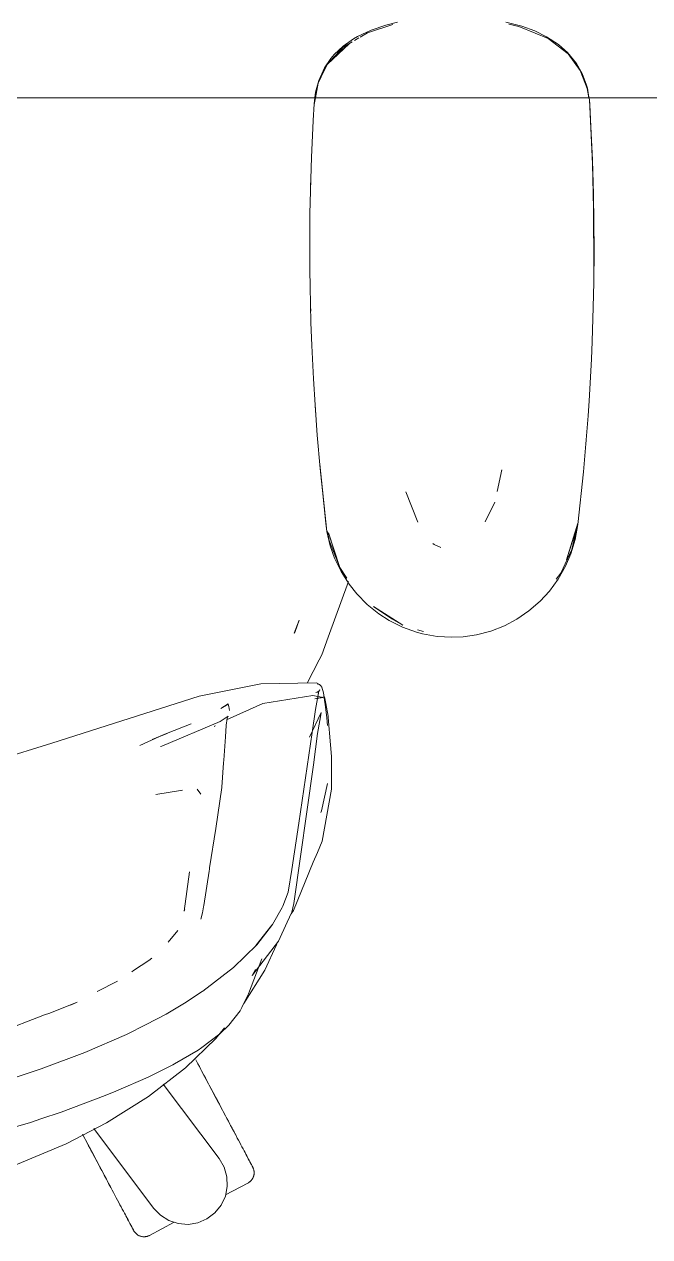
# Model space of a CAD drawing. Header units: millimetres. Extents: x 90978 to 295199, y -4084 to 97293.
# Drawn here: x 167328.9 to 167542.3, y 17649.2 to 18062.3 of the extents above; entities that cross this region are included whole.
import ezdxf

# ---------------------------------------------------------------- set-up
doc = ezdxf.new("R2010")
doc.units = ezdxf.units.MM
doc.header["$MEASUREMENT"] = 0
doc.layers.add('G-IMPT', color=8, linetype='CONTINUOUS', lineweight=9)
doc.layers.add('I-FURN', color=8, linetype='CONTINUOUS', lineweight=9)

msp = doc.modelspace()

# ---------------------------------------------------------------- linework, layer by layer
at = {"layer": 'G-IMPT'}
for p, q in [((167454.63, 18062.24), (167445.98, 18059.45)), ((167452.28, 18062.05), (167456.21, 18063.03)), ((167498.69, 18061.63), (167493.21, 18063.06)), ((167497.58, 18061.61), (167494.22, 18062.3)), ((167442.56, 18058.1), (167441.19, 18057.3)), ((167447.2, 18060.31), (167442.56, 18058.1)), ((167445.98, 18059.45), (167443.52, 18057.98)), ((167452.28, 18062.05), (167447.2, 18060.31)), ((167497.58, 18061.61), (167503.2, 18059.28)), ((167498.69, 18061.63), (167503.03, 18060.05)), ((167507.1, 18058.06), (167503.03, 18060.05)), ((167507.6, 18057.44), (167503.2, 18059.28)), ((167507.1, 18058.06), (167511.15, 18055.41)), ((167439.76, 18055.68), (167432.37, 18048.77)), ((167437.67, 18054.48), (167432.37, 18048.77)), ((167438.14, 18054.26), (167434.6, 18051.19)), ((167434.68, 18051.99), (167437.73, 18054.85)), ((167440.83, 18056.37), (167437.67, 18054.48)), ((167437.73, 18054.85), (167441.19, 18057.3)), ((167439.76, 18055.68), (167438.29, 18054.4)), ((167443.06, 18057.7), (167441.62, 18056.84)), ((167514.39, 18052.22), (167507.6, 18057.44)), ((167511.15, 18055.41), (167514.19, 18052.74)), ((167431.35, 18047.44), (167433.55, 18050.66)), ((167432.37, 18048.77), (167434.6, 18051.19)), ((167434.68, 18051.99), (167433.55, 18050.66)), ((167517.27, 18049), (167514.19, 18052.74)), ((167518.55, 18046.6), (167514.39, 18052.22)), ((167431.27, 18046.54), (167429.16, 18042.28)), ((167431.35, 18047.44), (167429.36, 18043.12)), ((167431.27, 18046.54), (167432.37, 18048.77)), ((167519.22, 18045.57), (167517.27, 18049)), ((167520.97, 18040.4), (167518.55, 18046.6)), ((167519.22, 18045.57), (167520.62, 18041.93)), ((167429.16, 18042.28), (167428.22, 18037.23)), ((167428.29, 18039.17), (167429.36, 18043.12)), ((167520.98, 18040.58), (167520.62, 18041.93)), ((167428.05, 18037.23), (167428.29, 18039.17)), ((167520.97, 18040.4), (167521.45, 18037.23)), ((167520.98, 18040.58), (167521.43, 18038.19)), ((167521.68, 18036.54), (167521.43, 18038.19)), ((167427.51, 18029.49), (167427.79, 18035.16)), ((167428.22, 18037.23), (167427.79, 18034.93)), ((167427.79, 18035.16), (167428.05, 18037.23)), ((167522.73, 18015.96), (167521.68, 18036.54)), ((167522.77, 18014.75), (167521.68, 18036.54)), ((167521.68, 18036.54), (167521.79, 18034.93)), ((167522.77, 18014.75), (167521.79, 18034.93)), ((167427.51, 18029.49), (167426.89, 18016.93)), ((167426.77, 18013.39), (167426.89, 18016.93)), ((167426.39, 17997.72), (167426.77, 18013.39)), ((167523.23, 17994.57), (167522.73, 18015.96)), ((167523.07, 18004.4), (167522.73, 18015.96)), ((167522.73, 18015.96), (167522.77, 18014.75)), ((167523.23, 17994.57), (167522.77, 18014.75)), ((167426.71, 18009.99), (167426.57, 18006.66)), ((167426.57, 18004.44), (167426.57, 18006.66)), ((167523.19, 17974.38), (167523.07, 18004.4)), ((167523.23, 17994.57), (167523.07, 18004.4)), ((167523.07, 18004.4), (167523.28, 17985.18)), ((167426.39, 17997.72), (167426.34, 17993.21)), ((167523.21, 17996.6), (167523.14, 17998.51)), ((167523.19, 17994.57), (167523.21, 17996.6)), ((167426.34, 17993.21), (167426.35, 17978.49)), ((167523.19, 17974.38), (167523.23, 17994.57)), ((167523.19, 17974.38), (167523.28, 17985.18)), ((167426.42, 17973.02), (167426.35, 17978.49)), ((167426.42, 17973.02), (167426.71, 17960.72)), ((167523.19, 17974.38), (167523.02, 17965.96)), ((167426.56, 17966.24), (167426.56, 17968.37)), ((167426.63, 17964.59), (167426.56, 17966.24)), ((167522.63, 17954.21), (167523.02, 17965.96)), ((167427.01, 17952.84), (167426.71, 17960.72)), ((167522.77, 17959.09), (167522.88, 17961.03)), ((167522.88, 17961.03), (167522.9, 17962.52)), ((167427.01, 17952.84), (167427.55, 17941.53)), ((167522.63, 17954.21), (167522.38, 17948.18)), ((167521.57, 17934.04), (167522.38, 17948.18)), ((167428.11, 17932.66), (167427.55, 17941.53)), ((167521.24, 17928.95), (167521.57, 17934.04)), ((167428.11, 17932.66), (167428.84, 17922.37)), ((167428.25, 17930.62), (167428.16, 17932.52)), ((167428.25, 17930.62), (167428.38, 17929.2)), ((167521.24, 17928.95), (167520, 17913.9)), ((167429.82, 17910.97), (167428.84, 17922.37)), ((167520.59, 17920.77), (167520.42, 17919.09)), ((167520, 17913.9), (167519.65, 17909.77)), ((167432.18, 17889.54), (167429.72, 17912.49)), ((167429.72, 17912.49), (167431.84, 17892.36)), ((167432.18, 17889.54), (167429.82, 17910.97)), ((167491.78, 17910.56), (167490.2, 17903.12)), ((167491.7, 17910.15), (167491.78, 17910.56)), ((167519.65, 17909.77), (167517.74, 17891.84)), ((167459.07, 17903.06), (167463.22, 17892.63)), ((167486.17, 17892.73), (167489.44, 17899.51)), ((167432.18, 17889.54), (167431.84, 17892.36)), ((167432.18, 17889.54), (167433.33, 17884.58)), ((167432.39, 17889.46), (167432.97, 17886.41)), ((167436.58, 17877.19), (167432.76, 17889.04)), ((167435.67, 17879.89), (167432.76, 17889.04)), ((167517.74, 17892.36), (167513.91, 17879.89)), ((167513.91, 17879.89), (167516.83, 17889.04)), ((167515.7, 17883.39), (167517.62, 17891.79)), ((167517.74, 17892.36), (167516.83, 17889.04)), ((167517.74, 17891.84), (167516.85, 17886.8)), ((167432.97, 17886.41), (167436.58, 17877.19)), ((167434.78, 17880.44), (167433.33, 17884.58)), ((167468.74, 17885.11), (167468.29, 17885.4)), ((167470.97, 17884.09), (167468.74, 17885.11)), ((167515.38, 17881.93), (167516.85, 17886.8)), ((167436.97, 17875.86), (167434.78, 17880.44)), ((167515.7, 17883.39), (167511.96, 17875.32)), ((167513.57, 17877.7), (167515.38, 17881.93)), ((167436.58, 17877.19), (167435.67, 17879.89)), ((167436.58, 17877.19), (167439, 17873.61)), ((167513.57, 17877.7), (167511.06, 17873.26)), ((167439.58, 17872.43), (167432.64, 17853.49)), ((167436.97, 17875.86), (167439.7, 17871.54)), ((167508.07, 17869.17), (167511.06, 17873.26)), ((167510.37, 17873.21), (167511.96, 17875.32)), ((167442.32, 17868.23), (167439.7, 17871.54)), ((167445.87, 17864.62), (167442.32, 17868.23)), ((167508.07, 17869.17), (167504.9, 17865.73)), ((167445.87, 17864.62), (167449.85, 17861.44)), ((167458, 17857.58), (167448.05, 17863.9)), ((167454.32, 17859.74), (167448.05, 17863.9)), ((167501.06, 17862.41), (167504.9, 17865.73)), ((167453.39, 17859.17), (167449.85, 17861.44)), ((167458, 17857.58), (167454.32, 17859.74)), ((167496.9, 17859.58), (167501.06, 17862.41)), ((167421.04, 17854.8), (167422.68, 17859.26)), ((167422.68, 17859.26), (167421.3, 17855.38)), ((167457.9, 17856.93), (167453.39, 17859.17)), ((167457.9, 17856.93), (167462.68, 17855.22)), ((167463.11, 17856.02), (167465.14, 17855.4)), ((167483.15, 17854.3), (167488.02, 17855.56)), ((167492.73, 17857.39), (167488.02, 17855.56)), ((167496.9, 17859.58), (167492.73, 17857.39)), ((167421.04, 17854.8), (167421.3, 17855.38)), ((167432.64, 17853.49), (167430.45, 17847.52)), ((167464.8, 17854.65), (167462.68, 17855.22)), ((167469.75, 17853.77), (167464.8, 17854.65)), ((167474.79, 17853.48), (167469.75, 17853.77)), ((167474.79, 17853.48), (167478.64, 17853.65)), ((167483.15, 17854.3), (167478.64, 17853.65)), ((167429.52, 17845.76), (167430.45, 17847.52)), ((167425.38, 17837.86), (167429.52, 17845.76)), ((167409.58, 17837.54), (167388.63, 17833.34)), ((167409.58, 17837.54), (167428.57, 17837.92)), ((167429.38, 17835.08), (167428.27, 17828.81)), ((167428.57, 17837.92), (167429.61, 17837.32)), ((167429.38, 17835.05), (167428.84, 17834.73)), ((167428.98, 17837.45), (167429.61, 17837.32)), ((167428.98, 17837.45), (167429.53, 17837.34)), ((167429.21, 17834.46), (167429.77, 17835.55)), ((167429.21, 17834.46), (167429.38, 17835.08)), ((167429.38, 17835.05), (167429.77, 17835.55)), ((167429.61, 17837.32), (167429.53, 17837.34)), ((167430.1, 17836.94), (167429.61, 17837.32)), ((167430.42, 17836.41), (167430.1, 17836.94)), ((167430.42, 17836.41), (167430.97, 17834.54)), ((167338.39, 17817.35), (167388.63, 17833.34)), ((167398.46, 17830.77), (167395.99, 17829.18)), ((167410.28, 17830.91), (167397.93, 17825.3)), ((167398.46, 17830.77), (167398.48, 17830.71)), ((167410.28, 17830.91), (167427.33, 17833.62)), ((167430.91, 17832.94), (167427.33, 17833.62)), ((167428.04, 17832.45), (167431.32, 17833.17)), ((167428.04, 17832.45), (167430.91, 17832.94)), ((167428.34, 17834.65), (167428.84, 17834.73)), ((167431.51, 17831.26), (167430.97, 17834.54)), ((167431.76, 17830.85), (167431.32, 17833.17)), ((167431.51, 17831.26), (167431.58, 17830.65)), ((167432.58, 17826.6), (167431.76, 17830.85)), ((167395.99, 17829.18), (167398.48, 17830.71)), ((167398.48, 17830.71), (167396.01, 17829.22)), ((167398.75, 17829.83), (167398.48, 17830.71)), ((167398.92, 17828.48), (167398.75, 17829.83)), ((167430.18, 17827.84), (167426.19, 17819.44)), ((167428.27, 17828.81), (167427.16, 17820.96)), ((167429.21, 17821.95), (167430.04, 17826.97)), ((167430.18, 17827.84), (167430.04, 17826.97)), ((167431.58, 17830.65), (167432.1, 17825.96)), ((167432.62, 17826.13), (167432.58, 17826.6)), ((167395.78, 17824.8), (167375.81, 17816.37)), ((167377.44, 17820.66), (167385.91, 17823.92)), ((167394.06, 17823.35), (167393.79, 17822.91)), ((167398.45, 17826.56), (167395.78, 17824.8)), ((167397.56, 17819.49), (167397.86, 17823.37)), ((167397.86, 17823.45), (167398.16, 17825.83)), ((167397.86, 17823.45), (167397.86, 17823.37)), ((167398.16, 17825.84), (167398.45, 17826.56)), ((167398.16, 17825.84), (167398.16, 17825.83)), ((167432.1, 17825.96), (167432.31, 17823.37)), ((167432.62, 17826.13), (167433.42, 17816.81)), ((167375.06, 17819.64), (167368.35, 17816.6)), ((167377.65, 17820.67), (167372.53, 17818.64)), ((167372.54, 17818.65), (167377.65, 17820.67)), ((167377.44, 17820.66), (167372.54, 17818.65)), ((167397, 17811.63), (167397.56, 17819.49)), ((167427.16, 17820.96), (167422.61, 17790.08)), ((167427.55, 17809.99), (167428.99, 17820.66)), ((167429.21, 17821.95), (167428.99, 17820.66)), ((167308.41, 17808.17), (167338.39, 17817.35)), ((167375.81, 17816.37), (167375.44, 17816.23)), ((167433.42, 17816.81), (167433.76, 17812.85)), ((167396.31, 17802.4), (167396.93, 17810.65)), ((167396.93, 17810.65), (167397, 17811.63)), ((167433.76, 17808.68), (167433.76, 17812.85)), ((167427.55, 17809.99), (167420.88, 17762.78)), ((167433.74, 17801.71), (167433.76, 17808.68)), ((167394.27, 17788.25), (167396.3, 17802.32)), ((167396.31, 17802.4), (167396.3, 17802.32)), ((167432.33, 17803.58), (167430.28, 17794.27)), ((167382.97, 17801.31), (167373.81, 17799.91)), ((167382.97, 17801.31), (167382.62, 17801.27)), ((167387.92, 17801.67), (167389.2, 17800.03)), ((167433.74, 17801.71), (167430.5, 17784.02)), ((167430.28, 17794.27), (167430.13, 17793.7)), ((167422.61, 17790.08), (167420.21, 17774.32)), ((167394.27, 17788.25), (167392.15, 17774.9)), ((167430.5, 17784.02), (167428.9, 17780.16)), ((167427.51, 17776.79), (167428.9, 17780.16)), ((167385.3, 17773.48), (167383.52, 17760.12)), ((167391.98, 17773.78), (167390.18, 17762.05)), ((167391.98, 17773.78), (167392.07, 17774.39)), ((167392.15, 17774.9), (167392.07, 17774.39)), ((167418.91, 17766.64), (167420.21, 17774.32)), ((167420.72, 17760.34), (167427.51, 17776.79)), ((167418.91, 17766.64), (167417.16, 17761.85)), ((167383.52, 17760.12), (167383.66, 17760.59)), ((167389.68, 17759.6), (167390.1, 17761.59)), ((167390.18, 17762.05), (167390.1, 17761.59)), ((167413.66, 17755.6), (167416.95, 17761.43)), ((167416.95, 17761.43), (167417.16, 17761.85)), ((167420.88, 17762.78), (167420.23, 17759.78)), ((167389.22, 17757.44), (167389.68, 17759.6)), ((167418.66, 17756.42), (167415.62, 17749.9)), ((167418.66, 17756.42), (167420.23, 17759.78)), ((167419.95, 17759.17), (167420.72, 17760.34)), ((167378.02, 17749.62), (167381.36, 17753.53)), ((167407.94, 17748.42), (167413.33, 17755.37)), ((167413.66, 17755.6), (167408.24, 17748.63)), ((167413.33, 17755.37), (167410.74, 17752)), ((167400.34, 17740.9), (167408.24, 17748.63)), ((167406.68, 17738.19), (167415.62, 17749.9)), ((167407.94, 17748.42), (167410.74, 17752)), ((167414.95, 17748.71), (167410.97, 17740.08)), ((167414.95, 17748.71), (167415.04, 17748.89)), ((167371.39, 17743.35), (167372.49, 17744.1)), ((167366.25, 17739.86), (167365.68, 17739.46)), ((167371.39, 17743.35), (167366.25, 17739.86)), ((167400.34, 17740.9), (167389.9, 17732.88)), ((167410.97, 17740.08), (167403.85, 17728.63)), ((167409.92, 17743.85), (167405.41, 17731.94)), ((167406.68, 17738.19), (167407.84, 17740.23)), ((167360.78, 17736.33), (167353.81, 17732.78)), ((167383.55, 17728.82), (167389.65, 17732.71)), ((167389.65, 17732.71), (167389.9, 17732.88)), ((167404.33, 17729.71), (167405.41, 17731.94)), ((167337.62, 17725.43), (167346.94, 17729.15)), ((167346.94, 17729.15), (167344.7, 17728.15)), ((167383.55, 17728.82), (167377.32, 17725.06)), ((167403.16, 17727.28), (167404.33, 17729.71)), ((167318.44, 17718.05), (167335.89, 17724.76)), ((167335.89, 17724.76), (167337.62, 17725.43)), ((167370.53, 17721.49), (167377.32, 17725.06)), ((167402.54, 17726.14), (167398.68, 17721.28)), ((167402.54, 17726.14), (167403.16, 17727.28)), ((167370.53, 17721.49), (167363.8, 17718.1)), ((167394.24, 17716.71), (167397.24, 17720.39)), ((167398.68, 17721.28), (167395.66, 17718.38)), ((167349.58, 17711.92), (167363.8, 17718.1)), ((167394.24, 17716.71), (167383.94, 17706.75)), ((167395.66, 17718.38), (167389.53, 17713.67)), ((167334.7, 17706.46), (167349.58, 17711.92)), ((167380.24, 17708.07), (167388.24, 17712.8)), ((167389.53, 17713.67), (167388.24, 17712.8)), ((167379.64, 17707.77), (167371.63, 17703.76)), ((167379.64, 17707.77), (167380.24, 17708.07)), ((167334.7, 17706.46), (167319.78, 17701.46)), ((167371.19, 17703.54), (167360.23, 17698.77)), ((167371.19, 17703.54), (167371.63, 17703.76)), ((167371.34, 17696.95), (167383.94, 17706.75)), ((167360.23, 17698.77), (167356.55, 17697.29)), ((167341.48, 17691.69), (167356.55, 17697.29)), ((167357.05, 17687.97), (167371.34, 17696.95)), ((167341.48, 17691.69), (167334.65, 17689.35)), ((167331.05, 17688.16), (167300.22, 17679.21)), ((167331.05, 17688.16), (167334.65, 17689.35)), ((167343.27, 17680.88), (167357.05, 17687.97)), ((167325.3, 17673.37), (167343.27, 17680.88))]:
    msp.add_line(p, q, dxfattribs=at)
at = {"layer": 'I-FURN'}
for p, q in [((166639.25, 18037.23), (168239.25, 18037.23)), ((168239.25, 18037.23), (166639.25, 18037.23)), ((167387.94, 17708.53), (167387.46, 17709.43)), ((167387.68, 17709.02), (167388.17, 17708.1)), ((167388.43, 17707.6), (167387.94, 17708.53)), ((167388.17, 17708.1), (167388.66, 17707.17)), ((167388.93, 17706.67), (167388.43, 17707.6)), ((167388.66, 17707.17), (167389.16, 17706.23)), ((167389.44, 17705.71), (167388.93, 17706.67)), ((167389.16, 17706.23), (167389.67, 17705.27)), ((167389.95, 17704.75), (167389.44, 17705.71)), ((167389.67, 17705.27), (167390.19, 17704.3)), ((167390.47, 17703.78), (167389.95, 17704.75)), ((167390.19, 17704.3), (167390.71, 17703.33)), ((167390.99, 17702.79), (167390.47, 17703.78)), ((167390.71, 17703.33), (167391.23, 17702.34)), ((167391.52, 17701.8), (167390.99, 17702.79)), ((167376.35, 17701.14), (167395.43, 17675.82)), ((167391.23, 17702.34), (167391.76, 17701.34)), ((167392.05, 17700.81), (167391.52, 17701.8)), ((167391.76, 17701.34), (167392.29, 17700.34)), ((167392.58, 17699.8), (167392.05, 17700.81)), ((167392.29, 17700.34), (167392.83, 17699.34)), ((167393.12, 17698.8), (167392.58, 17699.8)), ((167392.83, 17699.34), (167393.36, 17698.34)), ((167393.65, 17697.79), (167393.12, 17698.8)), ((167393.36, 17698.34), (167393.9, 17697.33)), ((167394.18, 17696.79), (167393.65, 17697.79)), ((167393.9, 17697.33), (167394.43, 17696.33)), ((167394.72, 17695.79), (167394.18, 17696.79)), ((167394.43, 17696.33), (167394.96, 17695.33)), ((167395.25, 17694.79), (167394.72, 17695.79)), ((167394.96, 17695.33), (167395.49, 17694.33)), ((167395.78, 17693.79), (167395.25, 17694.79)), ((167395.49, 17694.33), (167396.02, 17693.34)), ((167396.3, 17692.81), (167395.78, 17693.79)), ((167396.02, 17693.34), (167396.54, 17692.35)), ((167396.82, 17691.83), (167396.3, 17692.81)), ((167396.54, 17692.35), (167397.06, 17691.38)), ((167397.34, 17690.86), (167396.82, 17691.83)), ((167397.06, 17691.38), (167397.57, 17690.42)), ((167397.85, 17689.9), (167397.34, 17690.86)), ((167397.57, 17690.42), (167398.08, 17689.47)), ((167398.35, 17688.96), (167397.85, 17689.9)), ((167398.08, 17689.47), (167398.58, 17688.53)), ((167398.84, 17688.03), (167398.35, 17688.96)), ((167398.58, 17688.53), (167399.07, 17687.6)), ((167399.33, 17687.11), (167398.84, 17688.03)), ((167399.07, 17687.6), (167399.55, 17686.7)), ((167399.81, 17686.22), (167399.33, 17687.11)), ((167399.55, 17686.7), (167400.02, 17685.81)), ((167400.27, 17685.34), (167399.81, 17686.22)), ((167349.34, 17683.16), (167348.82, 17684.12)), ((167349.06, 17683.68), (167349.57, 17682.71)), ((167349.85, 17682.18), (167349.34, 17683.16)), ((167349.57, 17682.71), (167350.09, 17681.73)), ((167350.38, 17681.2), (167349.85, 17682.18)), ((167373.08, 17658.98), (167352.68, 17686.05)), ((167400.02, 17685.81), (167400.48, 17684.94)), ((167400.73, 17684.48), (167400.27, 17685.34)), ((167400.48, 17684.94), (167400.93, 17684.1)), ((167401.17, 17683.65), (167400.73, 17684.48)), ((167401.6, 17682.84), (167401.17, 17683.65)), ((167402.02, 17682.05), (167401.6, 17682.84)), ((167402.43, 17681.29), (167402.02, 17682.05)), ((167350.09, 17681.73), (167350.62, 17680.74)), ((167350.9, 17680.21), (167350.38, 17681.2)), ((167350.62, 17680.74), (167351.15, 17679.75)), ((167351.43, 17679.21), (167350.9, 17680.21)), ((167351.15, 17679.75), (167351.68, 17678.75)), ((167351.97, 17678.21), (167351.43, 17679.21)), ((167351.68, 17678.75), (167352.21, 17677.75)), ((167352.5, 17677.2), (167351.97, 17678.21)), ((167402.82, 17680.55), (167402.43, 17681.29)), ((167403.19, 17679.85), (167402.82, 17680.55)), ((167403.55, 17679.17), (167403.19, 17679.85)), ((167403.9, 17678.52), (167403.55, 17679.17)), ((167404.23, 17677.9), (167403.9, 17678.52)), ((167404.54, 17677.32), (167404.23, 17677.9)), ((167352.21, 17677.75), (167352.75, 17676.74)), ((167353.03, 17676.2), (167352.5, 17677.2)), ((167352.75, 17676.74), (167353.28, 17675.74)), ((167353.57, 17675.19), (167353.03, 17676.2)), ((167353.28, 17675.74), (167353.81, 17674.73)), ((167354.1, 17674.19), (167353.57, 17675.19)), ((167353.81, 17674.73), (167354.35, 17673.73)), ((167354.63, 17673.19), (167354.1, 17674.19)), ((167395.43, 17675.82), (167397.12, 17672.9)), ((167404.37, 17677.63), (167404.67, 17677.06)), ((167404.83, 17676.77), (167404.54, 17677.32)), ((167404.67, 17677.06), (167404.96, 17676.53)), ((167405.1, 17676.25), (167404.83, 17676.77)), ((167404.96, 17676.53), (167405.23, 17676.02)), ((167405.36, 17675.77), (167405.1, 17676.25)), ((167405.23, 17676.02), (167405.47, 17675.56)), ((167405.6, 17675.32), (167405.36, 17675.77)), ((167405.47, 17675.56), (167405.7, 17675.13)), ((167405.82, 17674.91), (167405.6, 17675.32)), ((167405.7, 17675.13), (167405.91, 17674.74)), ((167406.01, 17674.54), (167405.82, 17674.91)), ((167405.91, 17674.74), (167406.1, 17674.38)), ((167406.19, 17674.2), (167406.01, 17674.54)), ((167406.1, 17674.38), (167406.27, 17674.06)), ((167406.35, 17673.91), (167406.19, 17674.2)), ((167406.27, 17674.06), (167406.42, 17673.78)), ((167406.49, 17673.65), (167406.35, 17673.91)), ((167406.42, 17673.78), (167406.54, 17673.54)), ((167354.35, 17673.73), (167354.88, 17672.73)), ((167355.16, 17672.2), (167354.63, 17673.19)), ((167354.88, 17672.73), (167355.4, 17671.74)), ((167355.69, 17671.21), (167355.16, 17672.2)), ((167355.4, 17671.74), (167355.93, 17670.76)), ((167356.21, 17670.23), (167355.69, 17671.21)), ((167355.93, 17670.76), (167356.45, 17669.78)), ((167356.72, 17669.26), (167356.21, 17670.23)), ((167356.45, 17669.78), (167356.96, 17668.82)), ((167397.12, 17672.9), (167398.06, 17669.66)), ((167398.06, 17669.66), (167398.2, 17666.29)), ((167406.61, 17673.43), (167406.49, 17673.65)), ((167406.54, 17673.54), (167406.65, 17673.34)), ((167406.7, 17673.25), (167406.61, 17673.43)), ((167406.65, 17673.34), (167406.74, 17673.18)), ((167406.78, 17673.11), (167406.7, 17673.25)), ((167406.74, 17673.18), (167406.8, 17673.06)), ((167406.83, 17673.01), (167406.78, 17673.11)), ((167406.8, 17673.06), (167406.85, 17672.98)), ((167406.86, 17672.95), (167406.83, 17673.01)), ((167406.85, 17672.98), (167406.87, 17672.93)), ((167406.87, 17672.93), (167406.86, 17672.95)), ((167406.87, 17672.93), (167406.94, 17672.78)), ((167406.87, 17672.93), (167406.87, 17672.93)), ((167406.94, 17672.78), (167407.01, 17672.64)), ((167407.01, 17672.64), (167407.07, 17672.49)), ((167407.1, 17669.65), (167407.04, 17669.5)), ((167407.07, 17672.49), (167407.13, 17672.34)), ((167407.15, 17669.8), (167407.1, 17669.65)), ((167407.13, 17672.34), (167407.18, 17672.18)), ((167407.2, 17669.96), (167407.15, 17669.8)), ((167407.18, 17672.18), (167407.22, 17672.03)), ((167407.24, 17670.11), (167407.2, 17669.96)), ((167407.22, 17672.03), (167407.26, 17671.87)), ((167407.27, 17670.27), (167407.24, 17670.11)), ((167407.26, 17671.87), (167407.29, 17671.71)), ((167407.3, 17670.43), (167407.27, 17670.27)), ((167407.29, 17671.71), (167407.31, 17671.55)), ((167407.32, 17670.59), (167407.3, 17670.43)), ((167407.31, 17671.55), (167407.33, 17671.39)), ((167407.33, 17670.75), (167407.32, 17670.59)), ((167407.33, 17671.39), (167407.34, 17671.23)), ((167407.34, 17670.91), (167407.33, 17670.75)), ((167407.34, 17671.23), (167407.34, 17671.07)), ((167407.34, 17671.07), (167407.34, 17670.91)), ((167357.23, 17668.31), (167356.72, 17669.26)), ((167356.96, 17668.82), (167357.46, 17667.87)), ((167357.73, 17667.36), (167357.23, 17668.31)), ((167357.46, 17667.87), (167357.96, 17666.93)), ((167358.23, 17666.43), (167357.73, 17667.36)), ((167357.96, 17666.93), (167358.45, 17666.01)), ((167358.71, 17665.52), (167358.23, 17666.43)), ((167358.45, 17666.01), (167358.93, 17665.1)), ((167398.2, 17666.29), (167397.53, 17662.99)), ((167397.62, 17663.45), (167405.21, 17667.48)), ((167405.24, 17667.5), (167405.21, 17667.48)), ((167405.38, 17667.58), (167405.24, 17667.5)), ((167405.52, 17667.66), (167405.38, 17667.58)), ((167405.65, 17667.76), (167405.52, 17667.66)), ((167405.78, 17667.85), (167405.65, 17667.76)), ((167405.91, 17667.95), (167405.78, 17667.85)), ((167406.03, 17668.06), (167405.91, 17667.95)), ((167406.15, 17668.17), (167406.03, 17668.06)), ((167406.26, 17668.29), (167406.15, 17668.17)), ((167406.37, 17668.41), (167406.26, 17668.29)), ((167406.47, 17668.53), (167406.37, 17668.41)), ((167406.57, 17668.66), (167406.47, 17668.53)), ((167406.66, 17668.79), (167406.57, 17668.66)), ((167406.75, 17668.93), (167406.66, 17668.79)), ((167406.83, 17669.06), (167406.75, 17668.93)), ((167406.9, 17669.21), (167406.83, 17669.06)), ((167406.97, 17669.35), (167406.9, 17669.21)), ((167407.04, 17669.5), (167406.97, 17669.35)), ((167358.93, 17665.1), (167359.41, 17664.22)), ((167359.41, 17664.22), (167359.87, 17663.35)), ((167359.87, 17663.35), (167360.32, 17662.5)), ((167360.32, 17662.5), (167360.76, 17661.68)), ((167360.76, 17661.68), (167361.18, 17660.88)), ((167397.53, 17662.99), (167396.09, 17659.94)), ((167361.18, 17660.88), (167361.59, 17660.1)), ((167361.59, 17660.1), (167361.99, 17659.35)), ((167361.99, 17659.35), (167362.38, 17658.63)), ((167362.38, 17658.63), (167362.75, 17657.93)), ((167362.75, 17657.93), (167363.1, 17657.27)), ((167363.1, 17657.27), (167363.44, 17656.64)), ((167375.42, 17656.55), (167373.08, 17658.98)), ((167393.96, 17657.32), (167391.26, 17655.29)), ((167396.09, 17659.94), (167393.96, 17657.32)), ((167363.44, 17656.64), (167363.76, 17656.03)), ((167363.92, 17655.72), (167363.61, 17656.31)), ((167363.76, 17656.03), (167364.06, 17655.47)), ((167364.21, 17655.17), (167363.92, 17655.72)), ((167364.06, 17655.47), (167364.34, 17654.93)), ((167364.49, 17654.66), (167364.21, 17655.17)), ((167364.34, 17654.93), (167364.61, 17654.43)), ((167364.75, 17654.17), (167364.49, 17654.66)), ((167364.61, 17654.43), (167364.86, 17653.96)), ((167364.98, 17653.73), (167364.75, 17654.17)), ((167364.86, 17653.96), (167365.09, 17653.53)), ((167365.2, 17653.32), (167364.98, 17653.73)), ((167365.09, 17653.53), (167365.29, 17653.14)), ((167365.4, 17652.94), (167365.2, 17653.32)), ((167365.29, 17653.14), (167365.48, 17652.79)), ((167371.71, 17649.67), (167380.12, 17654.14)), ((167378.27, 17654.75), (167375.42, 17656.55)), ((167381.47, 17653.69), (167378.27, 17654.75)), ((167384.83, 17653.42), (167381.47, 17653.69)), ((167388.16, 17653.97), (167384.83, 17653.42)), ((167391.26, 17655.29), (167388.16, 17653.97)), ((167365.58, 17652.61), (167365.4, 17652.94)), ((167365.48, 17652.79), (167365.65, 17652.47)), ((167365.74, 17652.31), (167365.58, 17652.61)), ((167365.65, 17652.47), (167365.8, 17652.19)), ((167365.87, 17652.05), (167365.74, 17652.31)), ((167365.8, 17652.19), (167365.93, 17651.95)), ((167365.99, 17651.83), (167365.87, 17652.05)), ((167365.93, 17651.95), (167366.04, 17651.75)), ((167366.09, 17651.65), (167365.99, 17651.83)), ((167366.04, 17651.75), (167366.12, 17651.58)), ((167366.16, 17651.51), (167366.09, 17651.65)), ((167366.12, 17651.58), (167366.19, 17651.46)), ((167366.21, 17651.41), (167366.16, 17651.51)), ((167366.19, 17651.46), (167366.23, 17651.38)), ((167366.25, 17651.35), (167366.21, 17651.41)), ((167366.23, 17651.38), (167366.25, 17651.34)), ((167366.26, 17651.33), (167366.25, 17651.35)), ((167366.25, 17651.34), (167366.26, 17651.33)), ((167366.28, 17651.29), (167366.26, 17651.33)), ((167366.36, 17651.15), (167366.28, 17651.29)), ((167366.44, 17651.02), (167366.36, 17651.15)), ((167366.53, 17650.88), (167366.44, 17651.02)), ((167366.63, 17650.76), (167366.53, 17650.88)), ((167366.73, 17650.63), (167366.63, 17650.76)), ((167366.84, 17650.51), (167366.73, 17650.63)), ((167366.95, 17650.39), (167366.84, 17650.51)), ((167367.06, 17650.28), (167366.95, 17650.39)), ((167367.18, 17650.17), (167367.06, 17650.28)), ((167367.31, 17650.07), (167367.18, 17650.17)), ((167367.44, 17649.97), (167367.31, 17650.07)), ((167367.57, 17649.88), (167367.44, 17649.97)), ((167367.7, 17649.79), (167367.57, 17649.88)), ((167367.84, 17649.71), (167367.7, 17649.79)), ((167367.98, 17649.63), (167367.84, 17649.71)), ((167368.13, 17649.56), (167367.98, 17649.63)), ((167368.28, 17649.5), (167368.13, 17649.56)), ((167368.43, 17649.44), (167368.28, 17649.5)), ((167368.58, 17649.39), (167368.43, 17649.44)), ((167368.73, 17649.34), (167368.58, 17649.39)), ((167368.89, 17649.3), (167368.73, 17649.34)), ((167369.05, 17649.27), (167368.89, 17649.3)), ((167369.21, 17649.24), (167369.05, 17649.27)), ((167369.37, 17649.22), (167369.21, 17649.24)), ((167369.53, 17649.2), (167369.37, 17649.22)), ((167369.69, 17649.2), (167369.53, 17649.2)), ((167369.85, 17649.19), (167369.69, 17649.2)), ((167370.01, 17649.2), (167369.85, 17649.19)), ((167370.17, 17649.21), (167370.01, 17649.2)), ((167370.33, 17649.23), (167370.17, 17649.21)), ((167370.49, 17649.25), (167370.33, 17649.23)), ((167370.65, 17649.28), (167370.49, 17649.25)), ((167370.81, 17649.32), (167370.65, 17649.28)), ((167370.96, 17649.36), (167370.81, 17649.32)), ((167371.12, 17649.41), (167370.96, 17649.36)), ((167371.27, 17649.47), (167371.12, 17649.41)), ((167371.42, 17649.53), (167371.27, 17649.47)), ((167371.56, 17649.59), (167371.42, 17649.53)), ((167371.71, 17649.67), (167371.56, 17649.59))]:
    msp.add_line(p, q, dxfattribs=at)

doc.saveas('drawing.dxf')
